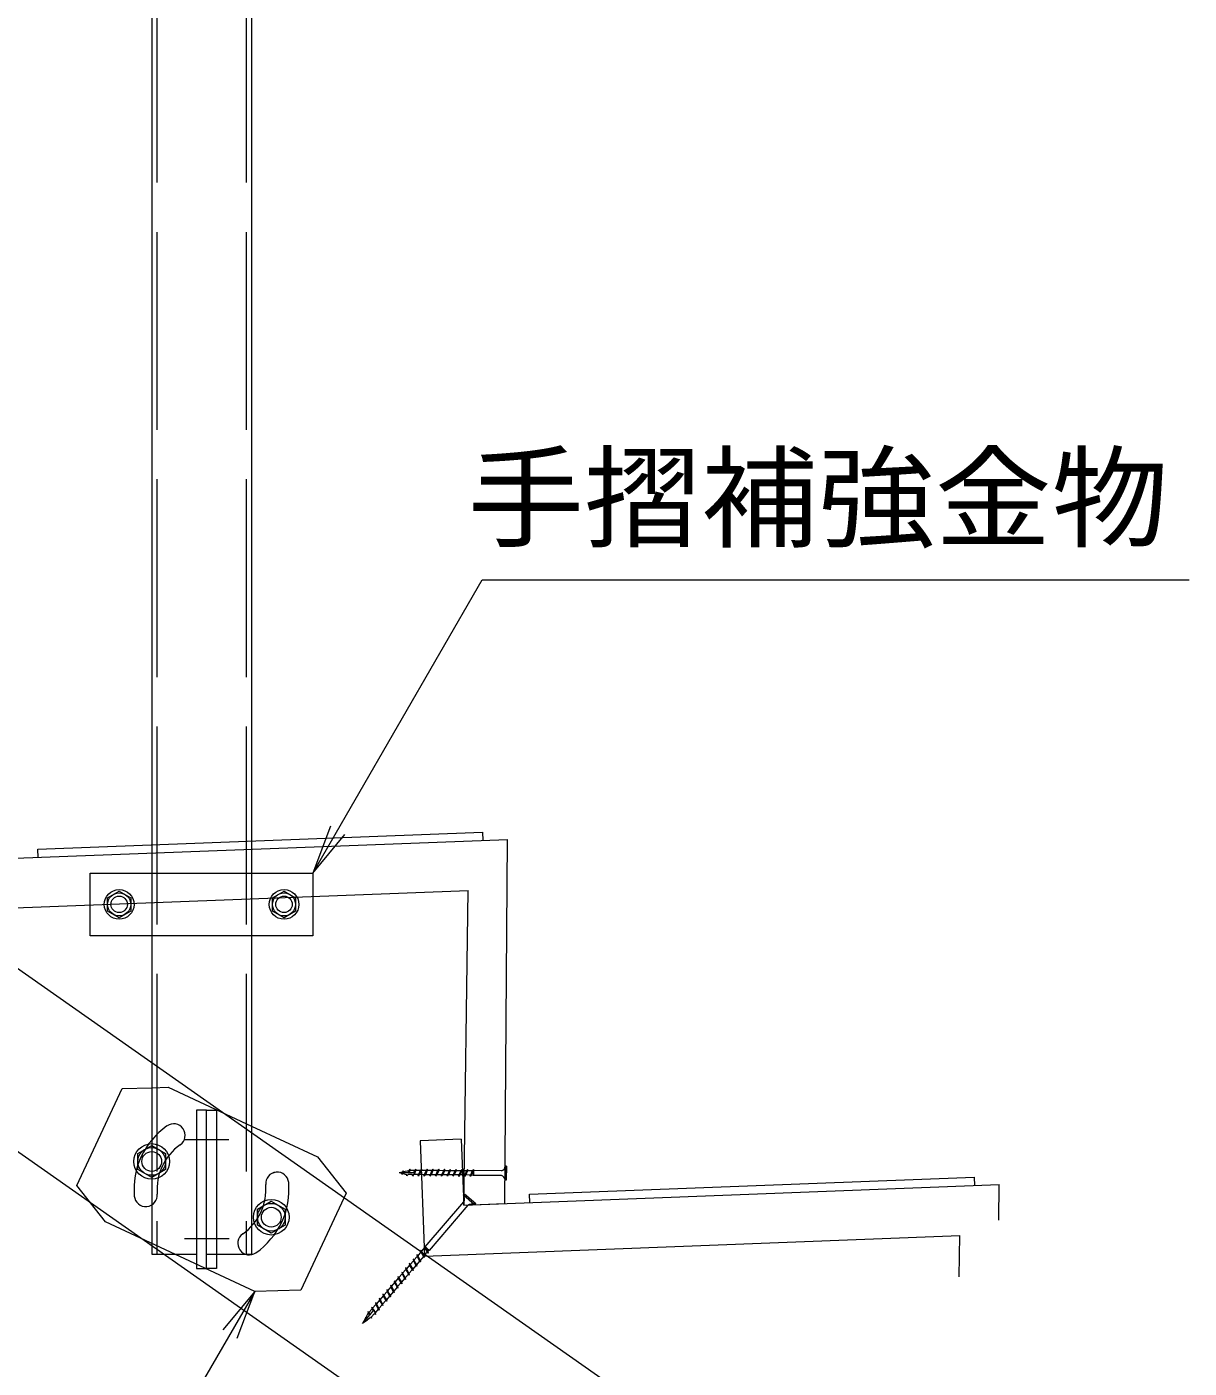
# Model space of a CAD drawing. Units: millimetres at full size, sheet at 1:20; details may follow other scales. Extents: x 0 to 8400, y 0 to 5940.
# Drawn here: x 2905 to 3611, y 941 to 1755 of the extents above; entities that cross this region are included whole.
import ezdxf
from ezdxf.enums import TextEntityAlignment as Align

# ---------------------------------------------------------------- set-up
doc = ezdxf.new("R2010")
doc.units = ezdxf.units.MM
doc.header["$LTSCALE"] = 20
for name, pattern in [('CHAIN', [18.5, 12, -1.5, 3.5, -1.5]), ('DASHED', [7.5, 6, -1.5]), ('DASHED_SPACED', [12, 6, -6])]:
    doc.linetypes.add(name, pattern=pattern)
for name, color, linetype, lineweight in [('0_2', 7, 'Continuous', 13), ('コーススレッド', 7, 'Continuous', 13), ('引出線', 7, 'Continuous', 13), ('支持金物', 7, 'DASHED_SPACED', 13), ('支柱', 7, 'Continuous', 18), ('文字', 7, 'Continuous', 13), ('補強金物', 7, 'Continuous', 18), ('角材', 7, 'Continuous', 18), ('階段本体', 7, 'Continuous', 13)]:
    doc.layers.add(name, color=color, linetype=linetype, lineweight=lineweight)
doc.styles.add('ＭＳ Ｐゴシック', font='')
doc.styles.get('ＭＳ Ｐゴシック').set_extended_font_data('MS PGothic')

# ---------------------------------------------------------------- blocks, each defined once
blk = doc.blocks.new('open_arrow')
at = {"color": 0, "linetype": 'Continuous', "lineweight": -2}
blk.add_lwpolyline([(7.5, 1.25), (0, 0), (7.5, -1.25)], dxfattribs=at)

msp = doc.modelspace()

# ---------------------------------------------------------------- linework, layer by layer
at = {"layer": '0_2'}
for p, q in [((3169.01, 1080.04), (3144.03, 1079.08)), ((3144.03, 1079.08), (3146.7, 1009.13)), ((3169.01, 1080.04), (3170.54, 1040.07)), ((3170.54, 1040.07), (3495.3, 1052.48)), ((3210.32, 1046.59), (3480.12, 1056.91)), ((3480.12, 1056.91), (3480.31, 1051.91)), ((3495.15, 1030.81), (3495.3, 1052.48)), ((3210.51, 1041.6), (3210.32, 1046.59)), ((3146.7, 1009.13), (3471.47, 1021.55)), ((3471.11, 996.57), (3471.47, 1021.55))]:
    msp.add_line(p, q, dxfattribs=at)
at = {"layer": 'コーススレッド'}
for p, q in [((3131.35, 1059.82), (3133.43, 1060.25)), ((3131.35, 1059.82), (3133.06, 1059.32)), ((3131.35, 1059.82), (3140.82, 1059.75)), ((3133.05, 1058.83), (3133.05, 1059.29)), ((3133.05, 1058.77), (3133.49, 1059.18)), ((3133.45, 1060.22), (3133.27, 1059.81)), ((3133.86, 1060.7), (3133.42, 1060.24)), ((3133.86, 1060.68), (3133.47, 1059.81)), ((3133.48, 1059.17), (3135.74, 1058.54)), ((3133.96, 1060.34), (3133.75, 1059.8)), ((3133.86, 1060.75), (3134.27, 1060.44)), ((3133.96, 1060.34), (3137.18, 1061.03)), ((3136.09, 1057.69), (3135.74, 1058.54)), ((3136.09, 1057.69), (3136.78, 1058.53)), ((3137.18, 1061.03), (3136.64, 1059.78)), ((3139.24, 1058.51), (3136.78, 1058.53)), ((3137.87, 1061.87), (3136.98, 1059.78)), ((3137.87, 1061.87), (3137.18, 1061.03)), ((3137.86, 1061.02), (3137.32, 1059.78)), ((3140.68, 1061), (3137.86, 1061.02)), ((3138.22, 1061.02), (3137.87, 1061.87)), ((3139.59, 1057.66), (3139.24, 1058.51)), ((3139.59, 1057.66), (3140.28, 1058.51)), ((3140.68, 1061), (3140.14, 1059.76)), ((3140.28, 1058.51), (3141.3, 1059.75)), ((3143.09, 1058.49), (3140.28, 1058.51)), ((3141.37, 1061.85), (3140.48, 1059.76)), ((3141.37, 1061.85), (3140.68, 1061)), ((3141.36, 1061), (3140.82, 1059.75)), ((3141.3, 1059.75), (3140.82, 1059.75)), ((3144.18, 1060.98), (3141.36, 1061)), ((3141.72, 1061), (3141.37, 1061.85)), ((3143.09, 1057.64), (3142.74, 1058.49)), ((3144.87, 1061.82), (3143.09, 1057.64)), ((3144.18, 1060.98), (3143.09, 1058.49)), ((3143.09, 1057.64), (3143.78, 1058.48)), ((3144.86, 1060.97), (3143.78, 1058.48)), ((3146.59, 1058.46), (3143.78, 1058.48)), ((3144.87, 1061.82), (3144.18, 1060.98)), ((3147.68, 1060.95), (3144.86, 1060.97)), ((3145.22, 1060.97), (3144.87, 1061.82)), ((3146.59, 1057.61), (3146.24, 1058.47)), ((3148.37, 1061.8), (3146.59, 1057.61)), ((3147.68, 1060.95), (3146.59, 1058.46)), ((3146.59, 1057.61), (3147.28, 1058.46)), ((3148.36, 1060.95), (3147.28, 1058.46)), ((3150.09, 1058.44), (3147.28, 1058.46)), ((3148.37, 1061.8), (3147.68, 1060.95)), ((3151.18, 1060.93), (3148.36, 1060.95)), ((3148.72, 1060.95), (3148.37, 1061.8)), ((3150.09, 1057.59), (3149.74, 1058.44)), ((3151.87, 1061.78), (3150.09, 1057.59)), ((3151.18, 1060.93), (3150.09, 1058.44)), ((3150.09, 1057.59), (3150.78, 1058.43)), ((3151.86, 1060.93), (3150.78, 1058.43)), ((3153.59, 1058.41), (3150.78, 1058.43)), ((3151.87, 1061.78), (3151.18, 1060.93)), ((3154.68, 1060.91), (3151.86, 1060.93)), ((3152.22, 1060.92), (3151.87, 1061.78)), ((3153.59, 1057.56), (3153.24, 1058.42)), ((3155.37, 1061.75), (3153.59, 1057.56)), ((3154.68, 1060.91), (3153.59, 1058.41)), ((3153.59, 1057.56), (3154.28, 1058.41)), ((3155.36, 1060.9), (3154.28, 1058.41)), ((3157.09, 1058.39), (3154.28, 1058.41)), ((3155.37, 1061.75), (3154.68, 1060.91)), ((3158.18, 1060.88), (3155.36, 1060.9)), ((3155.72, 1060.9), (3155.37, 1061.75)), ((3157.09, 1057.54), (3156.74, 1058.39)), ((3158.87, 1061.73), (3157.09, 1057.54)), ((3158.18, 1060.88), (3157.09, 1058.39)), ((3157.09, 1057.54), (3157.78, 1058.38)), ((3158.86, 1060.88), (3157.78, 1058.38)), ((3160.59, 1058.36), (3157.78, 1058.38)), ((3158.87, 1061.73), (3158.18, 1060.88)), ((3161.68, 1060.86), (3158.86, 1060.88)), ((3159.22, 1060.87), (3158.87, 1061.73)), ((3160.59, 1057.51), (3160.24, 1058.37)), ((3162.37, 1061.7), (3160.59, 1057.51)), ((3161.68, 1060.86), (3160.59, 1058.36)), ((3160.59, 1057.51), (3161.28, 1058.36)), ((3162.36, 1060.85), (3161.28, 1058.36)), ((3164.09, 1058.34), (3161.28, 1058.36)), ((3162.37, 1061.7), (3161.68, 1060.86)), ((3165.18, 1060.83), (3162.36, 1060.85)), ((3162.72, 1060.85), (3162.37, 1061.7)), ((3164.09, 1057.49), (3163.74, 1058.34)), ((3165.87, 1061.68), (3164.09, 1057.49)), ((3165.18, 1060.83), (3164.09, 1058.34)), ((3164.09, 1057.49), (3164.78, 1058.33)), ((3165.86, 1060.83), (3164.78, 1058.33)), ((3167.59, 1058.31), (3164.78, 1058.33)), ((3165.87, 1061.68), (3165.18, 1060.83)), ((3168.68, 1060.81), (3165.86, 1060.83)), ((3166.22, 1060.82), (3165.87, 1061.68)), ((3167.59, 1057.46), (3167.24, 1058.32)), ((3169.37, 1061.65), (3167.59, 1057.46)), ((3168.68, 1060.81), (3167.59, 1058.31)), ((3167.59, 1057.46), (3168.28, 1058.31)), ((3169.36, 1060.8), (3168.28, 1058.31)), ((3171.09, 1058.29), (3168.28, 1058.31)), ((3169.37, 1061.65), (3168.68, 1060.81)), ((3172.18, 1060.78), (3169.36, 1060.8)), ((3169.72, 1060.8), (3169.37, 1061.65)), ((3171.09, 1057.44), (3170.74, 1058.29)), ((3172.87, 1061.63), (3171.09, 1057.44)), ((3172.87, 1061.63), (3171.09, 1057.44)), ((3172.18, 1060.78), (3171.09, 1058.29)), ((3171.09, 1057.44), (3171.78, 1058.28)), ((3172.86, 1060.78), (3171.78, 1058.28)), ((3174.62, 1058.26), (3171.78, 1058.28)), ((3172.87, 1061.63), (3172.18, 1060.78)), ((3175.68, 1060.76), (3172.86, 1060.78)), ((3173.22, 1060.77), (3172.87, 1061.63)), ((3174.59, 1057.41), (3174.24, 1058.27)), ((3176.37, 1061.6), (3174.59, 1057.41)), ((3174.59, 1057.41), (3175.25, 1058.26)), ((3175.68, 1060.76), (3174.62, 1058.26)), ((3176.36, 1061), (3175.25, 1058.26)), ((3175.8, 1058.26), (3175.25, 1058.26)), ((3176.37, 1061.6), (3175.68, 1060.76)), ((3176.34, 1058), (3175.8, 1058.26)), ((3176.37, 1061.6), (3176.34, 1058)), ((3193.34, 1057.88), (3176.34, 1058)), ((3193.36, 1060.88), (3176.36, 1061)), ((3195.68, 1063.56), (3195.62, 1055.16)), ((3196.38, 1063.56), (3195.68, 1063.56)), ((3196.38, 1063.56), (3196.32, 1055.16)), ((3196.32, 1055.16), (3195.62, 1055.16)), ((3170.47, 1042.08), (3147.01, 1014.78)), ((3170.96, 1046.94), (3170.31, 1046.18)), ((3170.31, 1046.18), (3177.13, 1040.32)), ((3170.96, 1046.94), (3177.78, 1041.08)), ((3173.05, 1039.87), (3149.59, 1012.56)), ((3177.78, 1041.08), (3177.13, 1040.32)), ((3142.79, 1009.56), (3142.03, 1009.83)), ((3142.03, 1009.83), (3144.31, 1005.57)), ((3142.03, 1009.83), (3142.24, 1008.92)), ((3144.52, 1011.57), (3142.59, 1009.32)), ((3142.59, 1009.32), (3144.1, 1006.48)), ((3145.07, 1012.22), (3144.32, 1012.48)), ((3144.32, 1012.48), (3146.59, 1008.22)), ((3144.32, 1012.48), (3144.52, 1011.57)), ((3144.52, 1011.57), (3146.03, 1008.73)), ((3146.8, 1014.22), (3144.87, 1011.98)), ((3144.87, 1011.98), (3146.38, 1009.14)), ((3148.32, 1011.38), (3146.38, 1009.14)), ((3146.38, 1009.14), (3146.59, 1008.22)), ((3146.6, 1015.14), (3148.87, 1010.88)), ((3146.6, 1015.14), (3146.8, 1014.22)), ((3146.6, 1015.14), (3147.01, 1014.78)), ((3146.8, 1014.22), (3148.32, 1011.38)), ((3147.01, 1014.78), (3148.67, 1011.79)), ((3149.59, 1012.56), (3147.01, 1014.78)), ((3148.87, 1010.88), (3148.11, 1011.15)), ((3149.32, 1012.55), (3148.67, 1011.79)), ((3148.67, 1011.79), (3148.87, 1010.88)), ((3149.59, 1012.56), (3149.32, 1012.55)), ((3135.4, 1000.95), (3133.46, 998.7)), ((3135.95, 1001.6), (3135.19, 1001.86)), ((3135.19, 1001.86), (3137.46, 997.6)), ((3135.19, 1001.86), (3135.4, 1000.95)), ((3135.4, 1000.95), (3136.91, 998.11)), ((3137.68, 1003.61), (3135.75, 1001.36)), ((3135.75, 1001.36), (3137.26, 998.52)), ((3138.23, 1004.25), (3137.47, 1004.52)), ((3137.47, 1004.52), (3139.75, 1000.26)), ((3137.47, 1004.52), (3137.68, 1003.61)), ((3137.68, 1003.61), (3139.19, 1000.77)), ((3139.96, 1006.26), (3138.03, 1004.01)), ((3138.03, 1004.01), (3139.54, 1001.17)), ((3141.47, 1003.42), (3139.54, 1001.17)), ((3139.54, 1001.17), (3139.75, 1000.26)), ((3140.51, 1006.91), (3139.75, 1007.17)), ((3139.75, 1007.17), (3142.03, 1002.91)), ((3139.75, 1007.17), (3139.96, 1006.26)), ((3139.96, 1006.26), (3141.47, 1003.42)), ((3142.24, 1008.92), (3140.31, 1006.67)), ((3140.31, 1006.67), (3141.82, 1003.83)), ((3142.03, 1002.91), (3141.27, 1003.18)), ((3143.75, 1006.08), (3141.82, 1003.83)), ((3141.82, 1003.83), (3142.03, 1002.91)), ((3142.24, 1008.92), (3143.75, 1006.08)), ((3144.31, 1005.57), (3143.55, 1005.84)), ((3146.03, 1008.73), (3144.1, 1006.48)), ((3144.1, 1006.48), (3144.31, 1005.57)), ((3146.59, 1008.22), (3145.83, 1008.49)), ((3128.55, 992.99), (3126.62, 990.74)), ((3129.11, 993.63), (3128.35, 993.9)), ((3128.35, 993.9), (3130.62, 989.64)), ((3128.35, 993.9), (3128.55, 992.99)), ((3128.55, 992.99), (3130.07, 990.15)), ((3130.83, 995.64), (3128.9, 993.39)), ((3128.9, 993.39), (3130.42, 990.55)), ((3132.35, 992.8), (3130.42, 990.55)), ((3131.39, 996.29), (3130.63, 996.56)), ((3130.63, 996.56), (3132.9, 992.3)), ((3130.63, 996.56), (3130.83, 995.64)), ((3130.83, 995.64), (3132.35, 992.8)), ((3133.11, 998.3), (3131.18, 996.05)), ((3131.18, 996.05), (3132.7, 993.21)), ((3134.63, 995.46), (3132.7, 993.21)), ((3132.7, 993.21), (3132.9, 992.3)), ((3133.67, 998.94), (3132.91, 999.21)), ((3132.91, 999.21), (3135.18, 994.95)), ((3132.91, 999.21), (3133.11, 998.3)), ((3133.11, 998.3), (3134.63, 995.46)), ((3133.46, 998.7), (3134.98, 995.86)), ((3135.18, 994.95), (3134.42, 995.22)), ((3136.91, 998.11), (3134.98, 995.86)), ((3134.98, 995.86), (3135.18, 994.95)), ((3137.46, 997.6), (3136.71, 997.87)), ((3139.19, 1000.77), (3137.26, 998.52)), ((3137.26, 998.52), (3137.46, 997.6)), ((3139.75, 1000.26), (3138.99, 1000.53)), ((3121.71, 985.02), (3119.78, 982.78)), ((3122.26, 985.67), (3121.51, 985.94)), ((3121.51, 985.94), (3123.78, 981.68)), ((3121.51, 985.94), (3121.71, 985.02)), ((3121.71, 985.02), (3123.22, 982.18)), ((3123.99, 987.68), (3122.06, 985.43)), ((3122.06, 985.43), (3123.57, 982.59)), ((3125.51, 984.84), (3123.57, 982.59)), ((3124.55, 988.32), (3123.79, 988.59)), ((3123.79, 988.59), (3126.06, 984.33)), ((3123.79, 988.59), (3123.99, 987.68)), ((3123.99, 987.68), (3125.51, 984.84)), ((3126.27, 990.33), (3124.34, 988.09)), ((3124.34, 988.09), (3125.86, 985.25)), ((3126.06, 984.33), (3125.3, 984.6)), ((3127.79, 987.49), (3125.86, 985.25)), ((3125.86, 985.25), (3126.06, 984.33)), ((3126.83, 990.98), (3126.07, 991.25)), ((3126.07, 991.25), (3128.34, 986.99)), ((3126.07, 991.25), (3126.27, 990.33)), ((3126.27, 990.33), (3127.79, 987.49)), ((3126.62, 990.74), (3128.14, 987.9)), ((3128.34, 986.99), (3127.58, 987.25)), ((3130.07, 990.15), (3128.14, 987.9)), ((3128.14, 987.9), (3128.34, 986.99)), ((3130.62, 989.64), (3129.86, 989.91)), ((3130.42, 990.55), (3130.62, 989.64)), ((3132.9, 992.3), (3132.14, 992.56)), ((3114.87, 977.06), (3112.94, 974.81)), ((3115.42, 977.71), (3114.66, 977.97)), ((3114.66, 977.97), (3115.8, 975.84)), ((3114.66, 977.97), (3114.87, 977.06)), ((3114.87, 977.06), (3115.62, 975.64)), ((3117.15, 979.71), (3115.22, 977.47)), ((3115.22, 977.47), (3115.97, 976.05)), ((3118.66, 976.87), (3116.73, 974.63)), ((3117.7, 980.36), (3116.94, 980.63)), ((3116.94, 980.63), (3119.22, 976.37)), ((3116.94, 980.63), (3117.15, 979.71)), ((3117.15, 979.71), (3118.66, 976.87)), ((3119.43, 982.37), (3117.5, 980.12)), ((3117.5, 980.12), (3119.01, 977.28)), ((3119.22, 976.37), (3118.46, 976.64)), ((3120.94, 979.53), (3119.01, 977.28)), ((3119.01, 977.28), (3119.22, 976.37)), ((3119.98, 983.01), (3119.22, 983.28)), ((3119.22, 983.28), (3121.5, 979.02)), ((3119.22, 983.28), (3119.43, 982.37)), ((3119.43, 982.37), (3120.94, 979.53)), ((3119.78, 982.78), (3121.29, 979.94)), ((3121.5, 979.02), (3120.74, 979.29)), ((3123.22, 982.18), (3121.29, 979.94)), ((3121.29, 979.94), (3121.5, 979.02)), ((3123.78, 981.68), (3123.02, 981.94)), ((3123.57, 982.59), (3123.78, 981.68)), ((3109.2, 968.16), (3116.28, 976.41)), ((3110.97, 971.5), (3109.2, 968.16)), ((3111.74, 970.05), (3109.2, 968.16)), ((3111.18, 971.9), (3110.85, 972.02)), ((3110.85, 972.02), (3111.49, 970.82)), ((3110.85, 972.02), (3110.97, 971.5)), ((3110.97, 971.5), (3111.39, 970.71)), ((3112.38, 974.16), (3111.12, 971.79)), ((3111.12, 971.79), (3111.58, 970.93)), ((3111.99, 969.89), (3111.65, 969.98)), ((3114.01, 971.73), (3111.96, 970.21)), ((3111.99, 969.89), (3111.96, 970.21)), ((3113.14, 975.05), (3112.38, 975.32)), ((3112.38, 975.32), (3113.56, 973.23)), ((3112.38, 975.32), (3112.59, 974.4)), ((3112.59, 974.4), (3112.38, 974.16)), ((3112.59, 974.4), (3113.34, 972.98)), ((3112.94, 974.81), (3113.69, 973.39)), ((3114.54, 971.49), (3113.94, 971.68)), ((3114.65, 972.21), (3114.42, 972.03)), ((3114.42, 972.03), (3114.54, 971.49)), ((3116.18, 973.98), (3114.65, 972.21)), ((3116.94, 973.71), (3116.18, 973.98)), ((3116.73, 974.63), (3116.28, 976.41)), ((3116.73, 974.63), (3116.94, 973.71))]:
    msp.add_line(p, q, dxfattribs=at)
for centre, radius, start, end in [((3192.68, 1055.01), 2.95, 3.05835, 76.98062), ((3192.67, 1063.83), 3.03, 283.29082, 355.04383), ((3167.18, 1044), 3.82, 329.83482, 34.8748), ((3175.46, 1036.82), 3.88, 64.41433, 128.19503)]:
    msp.add_arc(centre, radius, start, end, dxfattribs=at)
at = {"layer": '引出線'}
for points in [[(3079, 1241.44), (3181.73, 1419.38), (3549.28, 1419.38), (3610.56, 1419.38)], [(3043.8, 987.66), (2907.86, 753.71), (2354.28, 753.71), (2346.28, 753.71)]]:
    msp.add_lwpolyline(points, dxfattribs=at)
at = {"layer": '支持金物', "linetype": 'Continuous'}
for p, q in [((2935.81, 1051.84), (2963.25, 1110.7)), ((2963.25, 1110.7), (2981.25, 1111.21)), ((3001.12, 1084.68), (3000.6, 1085.79)), ((3041.75, 1087.92), (3081.84, 1069.23)), ((3081.84, 1069.23), (3099.2, 1047.3)), ((3054.96, 1059.61), (3056.14, 1059.93)), ((2953.17, 1029.92), (2935.81, 1051.84)), ((3099.2, 1047.3), (3071.75, 988.45)), ((3043.8, 987.66), (2953.17, 1029.92)), ((3033.89, 1014.4), (3034.41, 1013.29)), ((3071.75, 988.45), (3043.8, 987.66))]:
    msp.add_line(p, q, dxfattribs=at)
at = {"layer": '支持金物'}
for p, q in [((2981.25, 1111.21), (2991.21, 1111.49)), ((2991.21, 1111.49), (3041.75, 1087.92)), ((3014.5, 1001.57), (3014.5, 1097.57)), ((3014.5, 1097.57), (3020.5, 1097.57)), ((3020.5, 1097.57), (3020.5, 1001.57)), ((3020.5, 1001.57), (3014.5, 1001.57))]:
    msp.add_line(p, q, dxfattribs=at)
at = {"layer": '支持金物', "linetype": 'Continuous', "lineweight": 5}
for points in [[(2981.25, 1056.78), (2972.85, 1061.63), (2972.85, 1071.33), (2981.25, 1076.18), (2989.65, 1071.33), (2989.65, 1061.63)], [(3053.76, 1022.97), (3045.36, 1027.82), (3045.36, 1037.52), (3053.76, 1042.37), (3062.16, 1037.52), (3062.16, 1027.82)]]:
    msp.add_lwpolyline(points, close=True, dxfattribs=at)
for centre, radius in [((2981.25, 1066.48), 10.8), ((2981.25, 1066.48), 8.4), ((2981.25, 1066.48), 6), ((3053.76, 1032.67), 10.8), ((3053.76, 1032.67), 8.4), ((3053.76, 1032.67), 6)]:
    msp.add_circle(centre, radius, dxfattribs=at)
at = {"layer": '支持金物', "linetype": 'Continuous'}
for centre, radius, start, end in [((3017.5, 1049.57), 47, 125.0396, 184.9604), ((2994.54, 1082.32), 7, 305.0396, 125.0396), ((3017.5, 1049.57), 33, 125.0396, 184.9604), ((3057.35, 1053.03), 7, 4.9604, 184.9604), ((3017.5, 1049.57), 33, 305.0396, 4.9604), ((3017.5, 1049.57), 47, 305.0396, 4.9604), ((2977.65, 1046.12), 7, 184.9604, 4.9604), ((3040.47, 1016.82), 7, 125.0396, 305.0396)]:
    msp.add_arc(centre, radius, start, end, dxfattribs=at)
at = {"layer": '支柱', "lineweight": 13}
for p, q in [((2981.25, 2380.31), (2981.25, 1010.31)), ((3041.75, 2380.31), (3041.75, 1010.31)), ((2981.25, 1010.31), (3008.48, 1010.31)), ((3014.48, 1010.31), (3041.75, 1010.31))]:
    msp.add_line(p, q, dxfattribs=at)
at = {"layer": '支柱', "linetype": 'DASHED', "lineweight": 13}
for p, q in [((2984.45, 2380.31), (2984.45, 1010.31)), ((3038.55, 2380.31), (3038.55, 1010.31))]:
    msp.add_line(p, q, dxfattribs=at)
at = {"layer": '支柱', "linetype": 'CHAIN', "lineweight": 13}
for p, q in [((3028.02, 1079.57), (3000.99, 1079.57)), ((3028.13, 1019.57), (3001.1, 1019.57))]:
    msp.add_line(p, q, dxfattribs=at)
at = {"layer": '支柱', "linetype": 'DASHED_SPACED', "lineweight": 13}
msp.add_lwpolyline([(3008.5, 1097.57), (3008.5, 1001.57), (3014.5, 1001.57), (3014.5, 1097.57)], close=True, dxfattribs=at)
at = {"layer": '補強金物'}
for p, q in [((2954.5, 1226.48), (2961.5, 1230.52)), ((2961.5, 1230.52), (2968.5, 1226.48)), ((3054.5, 1226.48), (3061.5, 1230.52)), ((3061.5, 1230.52), (3068.5, 1226.48)), ((2954.5, 1218.4), (2954.5, 1226.48)), ((2968.5, 1226.48), (2968.5, 1218.4)), ((3054.5, 1218.4), (3054.5, 1226.48)), ((3068.5, 1226.48), (3068.5, 1218.4)), ((2961.5, 1214.36), (2954.5, 1218.4)), ((2968.5, 1218.4), (2961.5, 1214.36)), ((3061.5, 1214.36), (3054.5, 1218.4)), ((3068.5, 1218.4), (3061.5, 1214.36))]:
    msp.add_line(p, q, dxfattribs=at)
msp.add_lwpolyline([(2944, 1241.44), (3079, 1241.44), (3079, 1203.44), (2944, 1203.44)], close=True, dxfattribs=at)
for centre, radius in [((2961.5, 1222.44), 9), ((2961.5, 1222.44), 7), ((3061.5, 1222.44), 9), ((3061.5, 1222.44), 7), ((2961.5, 1222.44), 5), ((3061.5, 1222.44), 5)]:
    msp.add_circle(centre, radius, dxfattribs=at)
at = {"layer": '角材'}
for p, q in [((3370.67, 852.96), (975.31, 2534.33)), ((3318.24, 778.77), (922.87, 2460.15))]:
    msp.add_line(p, q, dxfattribs=at)
at = {"layer": '階段本体'}
for p, q in [((2872.33, 1249.39), (3197.09, 1261.81)), ((2912.11, 1255.92), (3181.91, 1266.23)), ((3181.91, 1266.23), (3182.1, 1261.23)), ((3195.52, 1041.02), (3197.09, 1261.81)), ((2912.3, 1250.92), (2912.11, 1255.92)), ((2848.49, 1218.46), (3173.25, 1230.87)), ((3170.54, 1040.07), (3173.25, 1230.87)), ((3170.54, 1040.07), (3195.52, 1041.02))]:
    msp.add_line(p, q, dxfattribs=at)

# ---------------------------------------------------------------- block references
at = {"layer": '引出線', "xscale": 4, "yscale": 4}
for p, rotation in [((3079, 1241.44), 60), ((3043.8, 987.66), 239.8)]:
    msp.add_blockref('open_arrow', p, dxfattribs=dict(at, rotation=rotation))

# ---------------------------------------------------------------- texts
at = {"layer": '文字', "style": 'ＭＳ Ｐゴシック', "width": 1.05}
msp.add_text('手摺補強金物', height=49.49, dxfattribs=at).set_placement((3172.72, 1429.52), align=Align.BOTTOM_LEFT)

doc.saveas('drawing.dxf')
